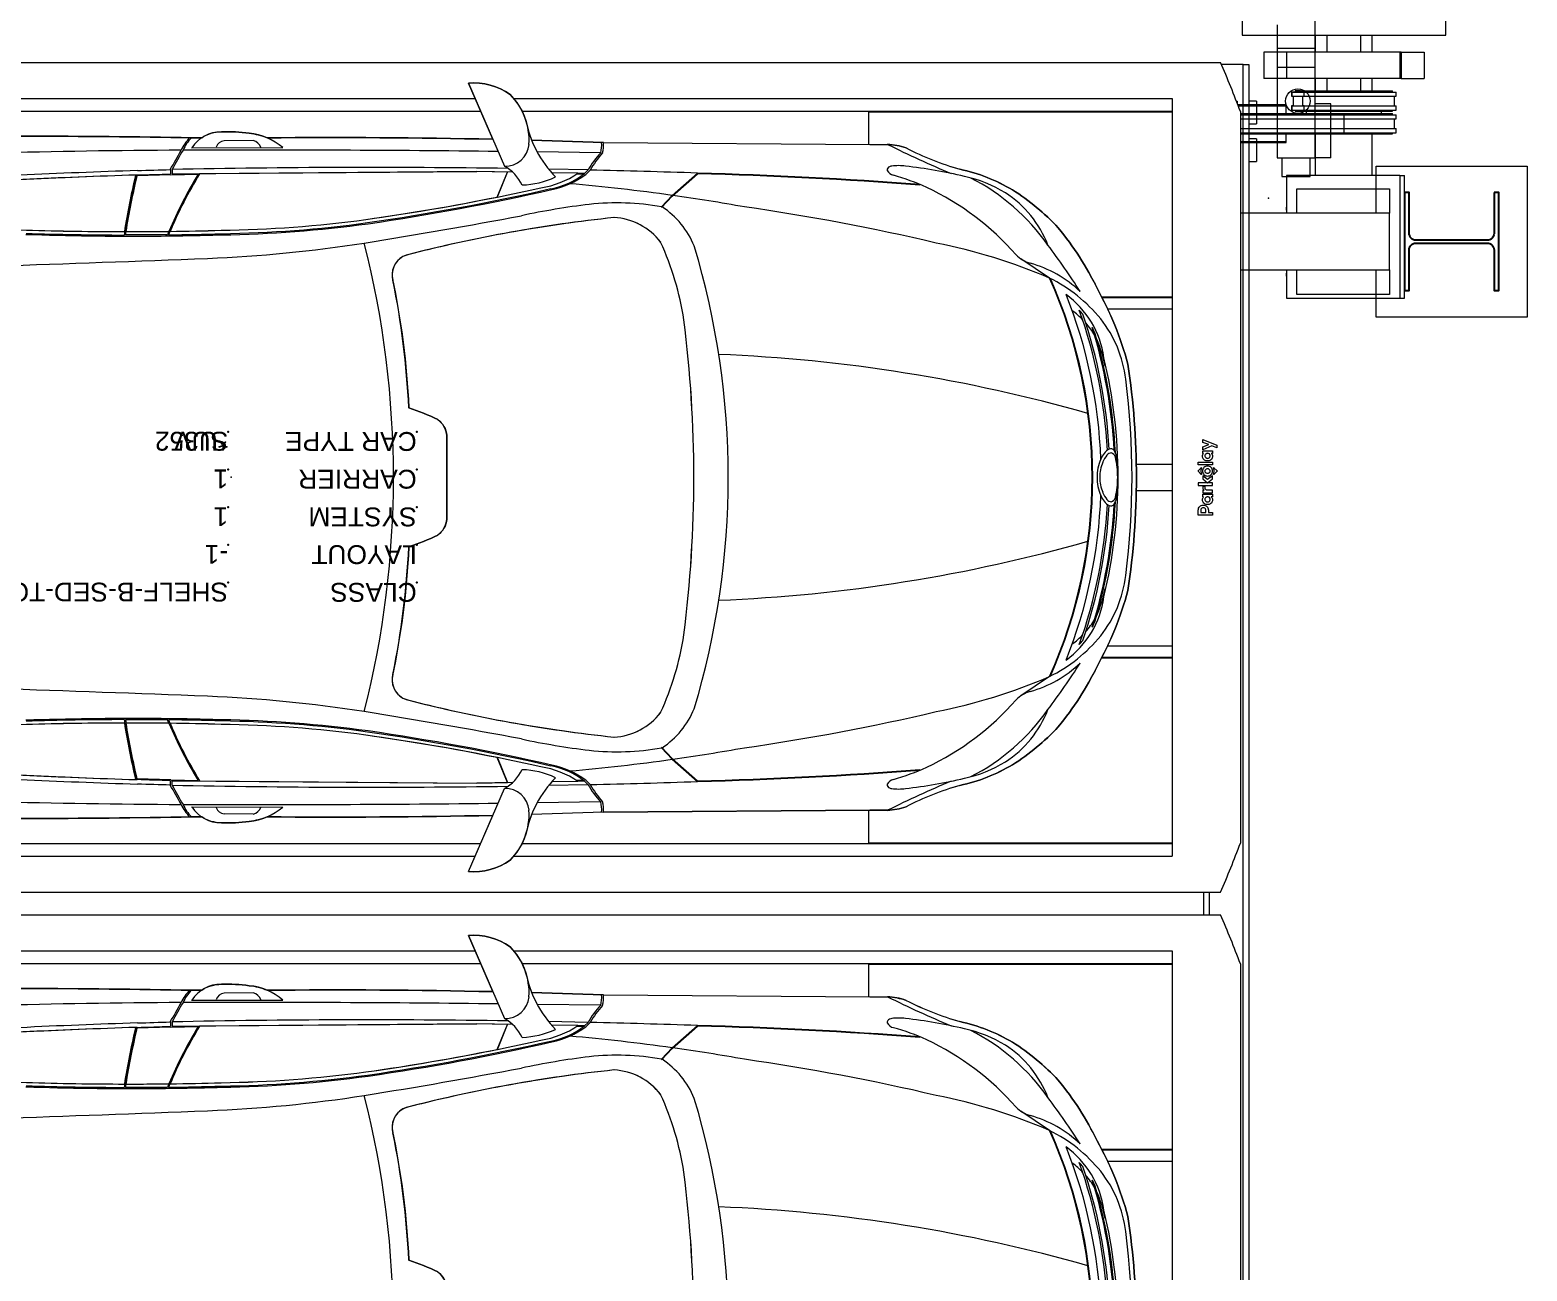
# Model space of a CAD drawing. Header units: inches. Extents: x -17229 to 23588, y -1896 to 20170.
# Drawn here: x -9231 to -5262, y 3659 to 6950 of the extents above; entities that cross this region are included whole.
import ezdxf

# ---------------------------------------------------------------- set-up
doc = ezdxf.new("R2010")
doc.units = ezdxf.units.IN
doc.header["$MEASUREMENT"] = 0
doc.set_wipeout_variables(frame=1)
doc.linetypes.add('PHANTOM', pattern=[12.7, 6.35, -1.27, 1.27, -1.27, 1.27, -1.27])
for name, color, linetype in [('PK24-LOGO', 7, 'Continuous'), ('PK24E', 7, 'Continuous'), ('PK24E-COMP-CAR', 7, 'Continuous'), ('PK24E-DATA', 7, 'Continuous'), ('PK24E-STRUCT-STEEL', 254, 'Continuous')]:
    doc.layers.add(name, color=color, linetype=linetype)
for name, color, linetype, true_color in [('PK24E-COMP-PALLET', 132, 'Continuous', 0x00b7c8), ('PK24E-HELPER', 253, 'PHANTOM', 0xa1a1a1), ('PK24E-SYS-LIFT', 31, 'Continuous', 0xffcc5a), ('PK24E-SYS-SHELF', 31, 'Continuous', 0xffcc5a)]:
    doc.layers.add(name, color=color, linetype=linetype, true_color=true_color)
doc.styles.get("Standard").update_dxf_attribs({"font": 'arial.ttf'})

# ---------------------------------------------------------------- blocks, each defined once
blk = doc.blocks.new('STEEL-HEA260--TOP-STRUCT-PK24')
at = {"layer": 'PK24E-STRUCT-STEEL', "color": 8, "true_color": 0x808080}
blk.add_lwpolyline([(11.25, 13), (11.25, 2.175, -0.4142136), (9.45, 0.375), (-9.45, 0.375, -0.4142136), (-11.25, 2.175), (-11.25, 13), (-12.5, 13), (-12.5, -13), (-11.25, -13), (-11.25, -2.175, -0.4142136), (-9.45, -0.375), (9.45, -0.375, -0.4142136), (11.25, -2.175), (11.25, -13), (12.5, -13), (12.5, 13)], format="xyb", close=True, dxfattribs=at)
blk = doc.blocks.new('STEEL-HEA260-WPLATE-TOP-STRUCT-PK24')
at = {"layer": 'PK24E-STRUCT-STEEL', "color": 8, "lineweight": 5, "true_color": 0x808080}
blk.add_lwpolyline([(-20, 20), (20, 20), (20, -20), (-20, -20)], close=True, dxfattribs=at)
at = {"lineweight": 5}
blk.add_blockref('STEEL-HEA260--TOP-STRUCT-PK24', (0, 0), dxfattribs=at)
blk = doc.blocks.new('ELIFT-COLUMNS--TOP-COMP-PKE24')
at = {"lineweight": 5}
blk.add_blockref('STEEL-HEA260-WPLATE-TOP-STRUCT-PK24', (323.5, -167.5), dxfattribs=at)
blk = doc.blocks.new('ELIFTUG---TOP-COMP-PKE24')
at = {"layer": 'PK24E-HELPER', "lineweight": 5}
blk.add_point((0, -167.5), dxfattribs=at)
at = {"layer": 'PK24E-SYS-LIFT', "linetype": 'Continuous', "lineweight": 5}
for p, q in [((287.25, -100), (287.25, -116.25)), ((277.25, -110), (277.25, -116.25)), ((277.25, -116.25), (287.25, -116.25)), ((277.25, -116.25), (277.25, -121.25)), ((287.25, -116.25), (287.25, -121.25)), ((277.25, -121.25), (287.25, -121.25)), ((277.25, -121.25), (277.25, -145.25)), ((287.25, -121.25), (287.25, -145.25)), ((281.1, -127.88), (281.1, -128.98)), ((282.02, -127.88), (281.1, -127.88)), ((281.1, -128.98), (281.48, -128.98)), ((281.48, -128.98), (281.48, -131.52)), ((282.02, -127.55), (282.02, -127.88)), ((283.48, -127.55), (282.02, -127.55)), ((283.48, -127.88), (283.48, -127.55)), ((284.4, -127.88), (283.48, -127.88)), ((284.02, -128.98), (284.4, -128.98)), ((284.02, -131.52), (284.02, -128.98)), ((284.4, -128.98), (284.4, -127.88)), ((281.1, -131.52), (281.1, -132.62)), ((281.48, -131.52), (281.1, -131.52)), ((281.1, -132.62), (282.02, -132.62)), ((282.02, -132.62), (282.02, -132.95)), ((282.02, -132.95), (283.48, -132.95)), ((283.48, -132.62), (284.4, -132.62)), ((283.48, -132.95), (283.48, -132.62)), ((284.4, -131.52), (284.02, -131.52)), ((284.4, -132.62), (284.4, -131.52)), ((291.45, -131), (287.25, -131)), ((291.45, -145.25), (291.45, -131)), ((277.25, -145.25), (287.25, -145.25)), ((278.5, -145.25), (278.5, -150.25)), ((286, -150.25), (286, -145.25)), ((291.45, -145.25), (287.25, -145.25)), ((278.5, -150.25), (282.9, -150.25)), ((282.9, -150.25), (286, -150.25))]:
    blk.add_line(p, q, dxfattribs=at)
blk.add_circle((282.75, -130.25), 3.25, dxfattribs=at)
at = {"lineweight": 5}
blk.add_blockref('ELIFT-COLUMNS--TOP-COMP-PKE24', (0, 0), dxfattribs=at)
blk = doc.blocks.new('ELIFT-DU--TOP-COMP-PKE24')
at = {"layer": 'PK24E-SYS-LIFT', "linetype": 'Continuous', "lineweight": 5}
for p, q in [((267.94, -103.65), (267.94, -112.75)), ((321.94, -112.75), (321.94, -103.65)), ((267.94, -112.75), (321.94, -112.75)), ((287.44, -117.25), (287.44, -112.75)), ((290.44, -112.75), (290.44, -117.25)), ((299.44, -117.25), (299.44, -112.75)), ((302.44, -117.25), (302.44, -112.75)), ((273.69, -117.25), (273.69, -124.25)), ((279.75, -117.25), (273.69, -117.25)), ((279.75, -117.25), (279.75, -124.25)), ((309.75, -117.25), (279.75, -117.25)), ((309.75, -117.25), (309.75, -124.25)), ((310.14, -117.25), (309.75, -117.25)), ((310.14, -117.25), (310.14, -124.25)), ((310.14, -117.25), (316.19, -117.25)), ((316.19, -117.25), (316.19, -124.25)), ((279.75, -124.25), (273.69, -124.25)), ((309.75, -124.25), (279.75, -124.25)), ((287.44, -127.55), (287.44, -124.25)), ((290.44, -124.25), (290.44, -127.55)), ((299.44, -127.55), (299.44, -124.25)), ((302.44, -127.55), (302.44, -124.25)), ((310.14, -124.25), (309.75, -124.25)), ((310.14, -124.25), (316.19, -124.25)), ((-245.37, -130.25), (266.63, -130.25)), ((266.63, -130.25), (266.63, -131.25)), ((281.11, -127.88), (281.11, -128.98)), ((281.11, -127.88), (308.77, -127.88)), ((281.11, -128.98), (308.77, -128.98)), ((281.49, -128.98), (281.49, -131.52)), ((282.03, -127.55), (282.03, -127.88)), ((282.03, -127.55), (307.85, -127.55)), ((307.85, -127.88), (307.85, -127.55)), ((308.39, -131.52), (308.39, -128.98)), ((308.77, -128.98), (308.77, -127.88)), ((-270.56, -133.55), (294.94, -133.55)), ((-270.56, -133.88), (294.94, -133.88)), ((279.63, -131.25), (-258.37, -131.25)), ((279.63, -131.55), (-258.37, -131.55)), ((279.63, -131.55), (279.63, -131.25)), ((279.63, -133.55), (279.63, -131.55)), ((281.11, -131.52), (281.11, -132.62)), ((281.11, -131.52), (308.77, -131.52)), ((281.11, -132.62), (308.77, -132.62)), ((282.03, -132.62), (282.03, -132.95)), ((282.03, -132.95), (307.85, -132.95)), ((284.94, -132.95), (284.94, -133.55)), ((294.94, -133.55), (294.94, -133.88)), ((294.94, -133.55), (307.85, -133.55)), ((294.94, -133.88), (294.94, -134.98)), ((294.94, -133.88), (308.77, -133.88)), ((304.94, -133.55), (304.94, -132.95)), ((307.85, -132.95), (307.85, -132.62)), ((307.85, -133.88), (307.85, -133.55)), ((308.77, -132.62), (308.77, -131.52)), ((308.77, -134.98), (308.77, -133.88)), ((-270.56, -134.98), (294.94, -134.98)), ((-270.56, -137.52), (294.94, -137.52)), ((-270.56, -138.62), (294.94, -138.62)), ((294.94, -134.98), (308.77, -134.98)), ((294.94, -134.98), (294.94, -137.52)), ((294.94, -137.52), (294.94, -138.62)), ((294.94, -137.52), (308.77, -137.52)), ((294.94, -138.62), (308.77, -138.62)), ((294.94, -138.62), (294.94, -138.95)), ((307.85, -138.95), (307.85, -138.62)), ((308.39, -137.52), (308.39, -134.98)), ((308.77, -138.62), (308.77, -137.52)), ((-270.56, -138.95), (294.94, -138.95)), ((-258.37, -140.95), (279.63, -140.95)), ((-258.37, -141.25), (279.63, -141.25)), ((279.63, -140.95), (279.63, -138.95)), ((279.63, -141.25), (279.63, -140.95)), ((287.44, -150), (287.44, -138.95)), ((294.94, -138.95), (307.85, -138.95)), ((302.44, -150), (302.44, -138.95)), ((309.75, -150), (279.75, -150)), ((309.75, -150), (309.75, -182.5)), ((309.75, -150), (311, -150)), ((311, -182.5), (311, -150)), ((282.5, -153.5), (307, -153.5)), ((279.75, -182.5), (309.75, -182.5)), ((307, -181.5), (282.5, -181.5)), ((309.75, -182.5), (311, -182.5))]:
    blk.add_line(p, q, dxfattribs=at)
at = {"lineweight": 5}
blk.add_wipeout([(-285.75, -175), (-285.75, -160), (307, -160), (307, -175)], dxfattribs=at)
at = {"layer": 'PK24E-SYS-LIFT', "linetype": 'Continuous', "lineweight": 5}
for p, q in [((266.63, -141.25), (266.63, -160)), ((279.75, -150), (279.75, -160)), ((282.5, -160), (282.5, -153.5)), ((307, -153.5), (307, -160)), ((307, -160), (-285.75, -160)), ((307, -175), (307, -160)), ((-285.75, -175), (307, -175)), ((279.75, -175), (279.75, -182.5)), ((282.5, -181.5), (282.5, -175)), ((307, -175), (307, -181.5))]:
    blk.add_line(p, q, dxfattribs=at)
for centre in [(280.61, -158.75), (280.61, -176.25)]:
    blk.add_ellipse(centre, major_axis=(0, -1.1), ratio=0.887842, start_param=4.22895, end_param=5.195828, dxfattribs=at)
blk = doc.blocks.new('ELIFTUG--WDU-TOP-SYS-PKE24')
at = {"lineweight": 5}
blk.add_blockref('ELIFTUG---TOP-COMP-PKE24', (0, 0), dxfattribs=at)
blk.add_blockref('ELIFT-DU--TOP-COMP-PKE24', (0, 0), dxfattribs=at)
at = {"layer": 'PK24E-DATA', "lineweight": 5}
for tag, p in [('COMP_TYPE', (3.33, 12.5)), ('LAYOUT_ID', (3.33, 2.5)), ('SYSTEM_ID', (3.33, -7.5)), ('CARRIER_ID', (3.33, -17.5)), ('CON_CARS', (3.33, -27.5))]:
    blk.add_attdef(tag, p, '', height=5, dxfattribs=at)
blk = doc.blocks.new('SEDAN---TOP-COMP-PKE24')
at = {"layer": 'PK24E-COMP-CAR', "lineweight": 5}
for p, q in [((-62.86, 104.5), (-72.44, 82.5)), ((-169.27, 88.29), (-174, 88.29)), ((-98.66, 88.8), (-169.27, 88.29)), ((-98.66, 88.8), (-79.61, 89.39)), ((10.5, 87.37), (-13.63, 87.41)), ((-5.82, 89.3), (1.87, 89.25)), ((-97.93, 86.02), (-81.06, 86.26)), ((-116.92, 74.75), (-123.58, 80.66)), ((-116.92, 74.58), (-123.58, 80.49)), ((-95.15, 81.48), (-93.97, 80.32)), ((-94.58, 81.49), (-84.09, 81.71)), ((-94.58, 81.49), (-93.64, 80.58)), ((-93.64, 80.58), (-91.91, 80.62)), ((-93.36, 80.34), (-91.61, 80.39)), ((-91.91, 80.62), (-84.91, 80.75)), ((-74.57, 80.93), (-65.09, 81.1)), ((-70.54, 74.33), (-73.22, 80.95)), ((15.63, 80.44), (-65.09, 81.1)), ((16.01, 80.23), (8.78, 80.42)), ((15.63, 81.62), (15.63, 80.46)), ((16.01, 80.23), (25.03, 79.95)), ((16.15, 81.61), (16.15, 80.46)), ((-114.09, 71.73), (-116.92, 74.75)), ((-114.09, 71.56), (-116.92, 74.58)), ((16.52, 65.21), (16.91, 64.26)), ((16.91, 64.26), (28.03, 64.26)), ((28.03, 64.26), (27.9, 65.14)), ((-216.91, 52.81), (-209.34, 57.94)), ((-57.16, 11.11), (-57.16, -11.11)), ((-216.91, -52.81), (-209.34, -57.94)), ((16.52, -65.21), (16.91, -64.26)), ((16.91, -64.26), (28.03, -64.26)), ((28.03, -64.26), (27.9, -65.14)), ((-116.92, -74.58), (-123.58, -80.49)), ((-116.92, -74.75), (-123.58, -80.66)), ((-114.09, -71.56), (-116.92, -74.58)), ((-114.09, -71.73), (-116.92, -74.75)), ((-70.54, -74.33), (-73.22, -80.95)), ((-95.15, -81.48), (-93.97, -80.32)), ((-94.58, -81.49), (-93.64, -80.58)), ((-94.58, -81.49), (-84.09, -81.71)), ((-93.64, -80.58), (-91.91, -80.62)), ((-93.36, -80.34), (-91.61, -80.39)), ((-91.91, -80.62), (-84.91, -80.75)), ((-74.57, -80.93), (-65.09, -81.1)), ((-62.86, -104.5), (-72.44, -82.5)), ((15.63, -80.44), (-65.09, -81.1)), ((16.01, -80.23), (8.78, -80.42)), ((15.63, -81.62), (15.63, -80.46)), ((16.01, -80.23), (25.03, -79.95)), ((16.15, -81.61), (16.15, -80.46)), ((-97.93, -86.02), (-81.06, -86.26)), ((-169.27, -88.29), (-174, -88.29)), ((-98.66, -88.8), (-169.27, -88.29)), ((-98.66, -88.8), (-79.61, -89.39)), ((10.5, -87.37), (-13.63, -87.41)), ((-5.82, -89.3), (1.87, -89.25))]:
    blk.add_line(p, q, dxfattribs=at)
blk.add_lwpolyline([(97.78, -90.23, -0.008053), (10.57, -90.02, -0.000309), (7.83, -90.05, -0.150488), (2.6, -91.59, -0.044865), (-4.76, -91.22, -0.077763), (-9.49, -90.01, -0.007742), (-69.33, -89.64), (-62.86, -104.5, -0.182926), (-73.91, -101.48, -0.158163), (-78.74, -91.93, 0.023024), (-79.61, -89.39), (-98.66, -88.8), (-169.27, -88.29), (-174, -88.29, -0.075259), (-178.89, -87.33, 0.049447), (-193.17, -81.68, -0.080698), (-207.09, -76.23, -0.062715), (-219.23, -66.14, -0.061643), (-229.5, -50.11, -0.061425), (-237.69, -30.02, -0.075225), (-237.69, 30.02, -0.061425), (-229.5, 50.11, -0.061643), (-219.23, 66.14, -0.062715), (-207.09, 76.23, -0.080698), (-193.17, 81.68, 0.049447), (-178.89, 87.33, -0.075259), (-174, 88.29), (-169.27, 88.29), (-98.66, 88.8), (-79.61, 89.39, 0.023024), (-78.74, 91.93, -0.158163), (-73.91, 101.48, -0.182926), (-62.86, 104.5), (-69.33, 89.64, -0.007742), (-9.49, 90.01, -0.077763), (-4.76, 91.22, -0.044865), (2.6, 91.59, -0.150488), (7.83, 90.05, -0.000309), (10.57, 90.02, -0.008053), (97.78, 90.23)], format="xyb", dxfattribs=at)
for points in [[(-65.09, 81.1), (-73.22, 80.95), (-70.53, 74.32, 0.014822), (-35.67, 68.36, 0.030043), (2.71, 65.49, 0.004063), (16.22, 65.21, 0.035411), (8.42, 80.5)], [(25.28, 80.15, -0.016235), (28.25, 65.14, 0.00745), (54.29, 65.56, 0.017199), (86.77, 67.51, 0.008624), (85.26, 77.28, 0.007485)], [(-101.46, 68.87, 0.21976), (-113.83, 62.35, 0.069678), (-119.98, 41.74, 0.063275), (-119.98, -41.74, 0.069678), (-113.83, -62.35, 0.21976), (-101.46, -68.87, 0.037117), (-46.41, -58.91, 0.360325), (-42.69, -53.02, -0.038423), (-47.08, -18.45, -0.032223), (-54.77, -15.32, -0.201945), (-57.16, -11.11), (-57.16, 11.11, -0.201945), (-54.77, 15.32, -0.032223), (-47.08, 18.45, -0.038423), (-42.69, 53.02, 0.360325), (-46.41, 58.91, 0.037117)], [(-35.67, -68.36, 0.014822), (-70.53, -74.32), (-73.22, -80.95), (-65.09, -81.1), (8.42, -80.5, 0.035411), (16.22, -65.21, 0.004063), (2.71, -65.49, 0.030043)], [(28.25, -65.14, -0.016235), (25.28, -80.15, 0.007485), (85.26, -77.28, 0.008624), (86.77, -67.51, 0.017199), (54.29, -65.56, 0.00745)]]:
    blk.add_lwpolyline(points, format="xyb", close=True, dxfattribs=at)
for centre, radius, start, end in [((-64.4, 88.4), 16.17, 84.5375, 126.0025), ((-61.6, 89.26), 17.35, 135.2065, 183.224), ((-106.68, 100.05), 29.09, 315.424, 349.2913), ((0.97, 50.47), 41.15, 87.7248, 98.0001), ((2.73, 82.33), 9.26, 33.0251, 90.7991), ((-214.5, 156.5), 77.8, 285.9155, 297.2387), ((-297.73, 335.52), 276.47, 292.7519, 296.5872), ((-173.26, 71.64), 16.67, 92.5187, 109.7343), ((-88.33, 88.24), 10.35, 176.9022, 192.453), ((-90.22, 88.08), 7.98, 174.7847, 194.9697), ((-72.64, 88.8), 6.31, 184.7355, 271.8294), ((-27.52, -1842.23), 1932.32, 89.46551, 91.2399), ((-3.27, 75.49), 15.8, 95.4125, 130.9847), ((-5.03, 86.36), 3.04, 105.091, 158.8834), ((1.53, 86.64), 2.64, 20.8811, 82.6101), ((-19.05, -2122.12), 2212.33, 89.23306, 89.30384), ((60.59, -2617.2), 2707.68, 89.21283, 91.05848), ((2.79, 82.38), 10.9, 23.5779, 44.4636), ((2.01, 81.41), 12.48, 25.2884, 43.4409), ((-120.33, 66.66), 29.22, 30.4712, 41.4579), ((-112.63, 71.62), 20.57, 28.6754, 44.4041), ((-4.65, -5675.73), 5762.5, 89.826757, 90.657219), ((-55.59, 45.28), 79.96, 27.0266, 31.2322), ((0.75, -2315.17), 2401.94, 87.31052, 89.70092), ((400.86, 299.68), 442.21, 208.7857, 209.5474), ((-183.36, 36.09), 46.63, 102.1421, 120.5966), ((-186.34, 43.99), 36.69, 102.6348, 120.9753), ((-161.84, -60.16), 143.68, 96.751, 103.0827), ((-160.31, 24.5), 57.62, 105.3002, 114.6581), ((-95.87, -1030.07), 1111.07, 91.42921, 94.47226), ((-95.87, -1030.24), 1111.07, 91.42921, 94.47226), ((-176.92, 69.41), 13.23, 82.1737, 97.8561), ((-176.09, 82.51), 2.49, 283.1984, 331.9154), ((-175.21, 80.92), 1.6, 41.6512, 86.9746), ((-174.55, 81.55), 0.692, 341.7255, 38.8125), ((-36.32, -2454.38), 2536.54, 91.32888, 91.97137), ((-80.5, 98.49), 22.61, 233.4438, 258.5287), ((-80.74, 97.3), 21.15, 232.2694, 259.1312), ((-78.45, 100.5), 24, 235.8879, 261.2775), ((-76.49, 99.59), 22.08, 244.6304, 268.4473), ((-66.73, 72.51), 11.5, 119.7345, 154.246), ((-36.58, -2440.23), 2522.39, 88.81394, 90.83629), ((-95.53, 17.86), 121.37, 22.4976, 31.0717), ((-95.23, 17.86), 121.37, 22.9596, 31.0262), ((114.29, 3096.19), 3016.18, 268.13548, 268.30047), ((47.02, 862.9), 783.05, 267.74093, 268.38698), ((-33.65, -1742.8), 1825.08, 86.20281, 88.16358), ((-40.59, -1924.38), 2005.61, 86.33841, 88.1264), ((-204.64, 26.99), 235.7, 9.3153, 12.9871), ((-204.34, 26.99), 235.7, 9.0956, 13.0385), ((-173.07, 23), 63.18, 122.5877, 136.9421), ((-170.4, 29.26), 56.29, 117.1325, 144.9762), ((-189.22, 50.92), 29.29, 123.1182, 158.6656), ((-152.98, 10.65), 73.28, 115.3484, 138.6962), ((-43.08, -455.9), 535.77, 94.9919, 97.9221), ((48.2, 656.1), 594.88, 257.06162, 261.83817), ((50.14, 668.51), 607.14, 257.16578, 261.83301), ((47.41, 659.23), 596.69, 257.46559, 261.99639), ((-52.64, -509.63), 587.29, 98.16734, 103.21053), ((-45, -438.56), 518.32, 97.995, 100.1199), ((-101.49, 52.6), 22.96, 123.6769, 157.6102), ((-102.26, 4.78), 67.99, 83.8009, 100.0181), ((-118.87, -126.79), 200.59, 77.923, 83.141), ((-100.59, 52.21), 16.68, 92.9735, 142.5507), ((-140.88, -306.38), 377.31, 75.6057, 84.0024), ((209.43, 1589.03), 1546.4, 259.32932, 260.89545), ((7.21, 382.52), 317.96, 262.1703, 269.1694), ((7.37, 386.04), 320.58, 262.2841, 269.1673), ((-159.64, 16.61), 77.48, 140.2708, 154.3805), ((7.17, 381.59), 317.33, 262.1349, 269.1704), ((26.5, 878.44), 814.5, 268.31692, 269.60026), ((26.62, 883.44), 819.2, 268.31952, 269.29918), ((26.97, 896.69), 831.55, 268.32799, 269.25734), ((26.97, 896.69), 831.55, 269.27979, 269.55469), ((27.03, 939.01), 873.87, 269.57288, 270.05711), ((26.45, 924.83), 860.88, 269.62504, 271.86362), ((27.03, 939.01), 873.87, 270.07421, 271.78768), ((26.62, 925.75), 861.51, 270.11773, 271.848), ((-20.48, -83.54), 243.89, 143.4887, 147.0067), ((-158.26, -83.55), 148.45, 101.1054, 113.2737), ((81.19, 0), 212.94, 163.2572, 196.7428), ((-43.31, 30.11), 77.54, 155.4324, 171.3758), ((210.31, 0), 253.31, 165.808, 194.192), ((20.7, 421.08), 363.31, 261.1383, 267.7269), ((-203.41, 26.57), 31.35, 105.5199, 133.6166), ((-214.29, 65.25), 8.83, 286.3623, 315.0949), ((-48.11, 53.72), 5.46, 344.2805, 79.2136), ((396.89, 10097.96), 10047.5, 267.772041, 268.409436), ((-199.28, 16.8), 40.1, 116.0817, 141.0743), ((-99.23, 0), 129.15, 155.9157, 204.0843), ((-99.06, 0), 129.15, 155.8616, 204.1384), ((179.75, 7.18), 227.11, 168.5559, 177.1567), ((-152.11, 6.89), 88.65, 150.8176, 164.8775), ((-206.61, 28.32), 24.95, 126.0607, 172.1709), ((-99.65, -0.01), 130.96, 158.2662, 177.8999), ((-99.66, -0.01), 132.78, 160.4779, 176.8863), ((-216.31, 33.98), 12.15, 123.0411, 140.9727), ((-198.32, 21.08), 35.27, 138.6846, 140.9658), ((-205.51, 22.25), 31.83, 141.6601, 173.1733), ((-99.67, -0.01), 133.28, 161.0425, 176.7705), ((-213.93, 29.41), 17.05, 137.5427, 151.3063), ((208.52, 0), 331.14, 172.7589, 187.2411), ((-99.66, -0.01), 134.86, 163.5999, 177.2039), ((-99.68, 0), 134.56, 162.8481, 176.962), ((-197.47, 22.79), 34.84, 156.654, 168.918), ((-185.33, 17.99), 48.1, 153.192, 155.3203), ((-112.46, -386.64), 419.55, 92.2915, 105.8548), ((-39.3, 0), 200.64, 171.3961, 188.6039), ((-99.69, 0), 135.4, 166.4538, 193.5462), ((-36.68, 0), 202.11, 172.5993, 187.4007), ((-26.66, -42.67), 64.44, 108.4794, 115.8619), ((-50.97, 10.37), 6.23, 127.5597, 173.228), ((-202.83, 0.56), 32.26, 172.7148, 178.7464), ((-212.26, 0.19), 22.72, 166.9051, 180.4687), ((-228.37, 3.97), 6.5, 150.9416, 173.9628), ((-232.9, 5.01), 1.53, 102.1025, 167.8605), ((-233.19, 6.58), 1.02, 63.7035, 147.9621), ((-233.52, 4.76), 1.77, 38.8304, 81.862), ((-235.4, 3.07), 5.18, 19.4522, 58.9919), ((-237.14, 1.55), 6.6, 21.4953, 40.8079), ((-240.92, 0.01), 10.68, 359.9671, 21.793), ((-241.08, 0.02), 11.58, 359.9064, 24.3217), ((-202.83, -0.56), 32.26, 181.2536, 187.2852), ((-212.26, -0.19), 22.72, 179.5313, 193.0949), ((-240.92, -0.01), 10.68, 338.207, 0.0329), ((-241.08, -0.02), 11.58, 335.6783, 0.0936), ((-228.37, -3.97), 6.5, 186.0372, 209.0584), ((-232.9, -5.01), 1.53, 192.1395, 257.8975), ((-99.66, 0.01), 134.86, 182.7961, 196.4001), ((-99.68, 0), 134.56, 183.038, 197.1519), ((-233.19, -6.58), 1.02, 212.0379, 296.2965), ((-233.52, -4.76), 1.77, 278.138, 321.1696), ((-235.4, -3.07), 5.18, 301.0081, 340.5478), ((-99.67, 0.01), 133.28, 183.2295, 198.9575), ((-99.66, 0.01), 132.78, 183.1137, 199.5221), ((-237.14, -1.55), 6.6, 319.1921, 338.5047), ((-99.65, 0.01), 130.96, 182.1001, 201.7338), ((-50.97, -10.37), 6.23, 186.772, 232.4403), ((-26.66, 42.67), 64.44, 244.1381, 251.5206), ((-112.46, 386.64), 419.55, 254.1452, 267.7085), ((179.75, -7.18), 227.11, 182.8433, 191.4441), ((-205.51, -22.25), 31.83, 186.8267, 218.3399), ((-152.11, -6.89), 88.65, 195.1225, 209.1824), ((-197.47, -22.79), 34.84, 191.082, 203.346), ((-206.61, -28.32), 24.95, 187.8291, 233.9393), ((-185.33, -17.99), 48.1, 204.6797, 206.808), ((-213.93, -29.41), 17.05, 208.6937, 222.4573), ((-199.28, -16.8), 40.1, 218.9257, 243.9183), ((-216.31, -33.98), 12.15, 219.0273, 236.9589), ((-198.32, -21.08), 35.27, 219.0342, 221.3154), ((-43.31, -30.11), 77.54, 188.6242, 204.5676), ((-159.64, -16.61), 77.48, 205.6195, 219.7292), ((-20.48, 83.54), 243.89, 212.9933, 216.5113), ((-203.41, -26.57), 31.35, 226.3834, 254.4801), ((-158.26, 83.55), 148.45, 246.7263, 258.8946), ((-48.11, -53.72), 5.46, 280.7864, 15.7195), ((396.89, -10097.96), 10047.5, 91.590564, 92.227959), ((-214.29, -65.25), 8.83, 44.9051, 73.6377), ((-152.98, -10.65), 73.28, 221.3038, 244.6516), ((-140.88, 306.38), 377.31, 275.9976, 284.3943), ((20.7, -421.08), 363.31, 92.2731, 98.8617), ((-170.4, -29.26), 56.29, 215.0238, 242.8675), ((-189.22, -50.92), 29.29, 201.3344, 236.8818), ((-52.64, 509.63), 587.29, 256.78947, 261.83266), ((-101.49, -52.6), 22.96, 202.3898, 236.3231), ((-100.59, -52.21), 16.68, 217.4493, 267.0265), ((209.43, -1589.03), 1546.4, 99.10455, 100.67068), ((-173.07, -23), 63.18, 223.0579, 237.4123), ((48.2, -656.1), 594.88, 98.16183, 102.93838), ((7.17, -381.59), 317.33, 90.8296, 97.8651), ((7.21, -382.52), 317.96, 90.8306, 97.8297), ((7.37, -386.04), 320.58, 90.8327, 97.7159), ((26.5, -878.44), 814.5, 90.39974, 91.68308), ((26.62, -883.44), 819.2, 90.70082, 91.68048), ((26.97, -896.69), 831.55, 90.74266, 91.67201), ((-95.53, -17.86), 121.37, 328.9283, 337.5024), ((-95.23, -17.86), 121.37, 328.9738, 337.0404), ((26.97, -896.69), 831.55, 90.44531, 90.72021), ((27.03, -939.01), 873.87, 89.94289, 90.42712), ((26.45, -924.83), 860.88, 88.13638, 90.37496), ((-204.64, -26.99), 235.7, 347.0129, 350.6847), ((-204.34, -26.99), 235.7, 346.9615, 350.9044), ((27.03, -939.01), 873.87, 88.21232, 89.92579), ((26.62, -925.75), 861.51, 88.152, 89.88227), ((-118.87, 126.79), 200.59, 276.859, 282.077), ((50.14, -668.51), 607.14, 98.16699, 102.83422), ((47.41, -659.23), 596.69, 98.00361, 102.53441), ((-45, 438.56), 518.32, 259.8801, 262.005), ((-43.08, 455.9), 535.77, 262.0779, 265.0081), ((-102.26, -4.78), 67.99, 259.9819, 276.1991), ((-183.36, -36.09), 46.63, 239.4034, 257.8579), ((-186.34, -43.99), 36.69, 239.0247, 257.3652), ((-160.31, -24.5), 57.62, 245.3419, 254.6998), ((-95.87, 1030.24), 1111.07, 265.52774, 268.57079), ((-95.87, 1030.07), 1111.07, 265.52774, 268.57079), ((-80.5, -98.49), 22.61, 101.4713, 126.5562), ((-80.74, -97.3), 21.15, 100.8688, 127.7306), ((-78.45, -100.5), 24, 98.7225, 124.1121), ((-76.49, -99.59), 22.08, 91.5527, 115.3696), ((-66.73, -72.51), 11.5, 205.754, 240.2655), ((-33.65, 1742.8), 1825.08, 271.83642, 273.79719), ((-40.59, 1924.38), 2005.61, 271.8736, 273.66159), ((-161.84, 60.16), 143.68, 256.9173, 263.249), ((-214.5, -156.5), 77.8, 62.7613, 74.0845), ((-297.73, -335.52), 276.47, 63.4128, 67.2481), ((-176.92, -69.41), 13.23, 262.1439, 277.8263), ((-176.09, -82.51), 2.49, 28.0846, 76.8016), ((-175.21, -80.92), 1.6, 273.0254, 318.3488), ((-174.55, -81.55), 0.692, 321.1875, 18.2745), ((-36.32, 2454.38), 2536.54, 268.02863, 268.67112), ((-120.33, -66.66), 29.22, 318.5421, 329.5288), ((-112.63, -71.62), 20.57, 315.5959, 331.3246), ((-106.68, -100.05), 29.09, 10.7087, 44.576), ((-72.64, -88.8), 6.31, 88.1706, 175.2645), ((-36.58, 2440.23), 2522.39, 269.16371, 271.18606), ((-55.59, -45.28), 79.96, 328.7678, 332.9734), ((400.86, -299.68), 442.21, 150.4526, 151.2143), ((47.02, -862.9), 783.05, 91.61302, 92.25907), ((114.29, -3096.19), 3016.18, 91.69953, 91.86452), ((-88.33, -88.24), 10.35, 167.547, 183.0978), ((-90.22, -88.08), 7.98, 165.0303, 185.2153), ((-4.65, 5675.73), 5762.5, 269.342781, 270.173243), ((2.79, -82.38), 10.9, 315.5364, 336.4221), ((2.01, -81.41), 12.48, 316.5591, 334.7116), ((0.75, 2315.17), 2401.94, 270.29908, 272.68948), ((-173.26, -71.64), 16.67, 250.2657, 267.4813), ((-61.6, -89.26), 17.35, 176.776, 224.7935), ((-27.52, 1842.23), 1932.32, 268.7601, 270.53449), ((-3.27, -75.49), 15.8, 229.0153, 264.5875), ((-5.03, -86.36), 3.04, 201.1166, 254.909), ((0.97, -50.47), 41.15, 261.9999, 272.2752), ((1.53, -86.64), 2.64, 277.3899, 339.1189), ((2.73, -82.33), 9.26, 269.2009, 326.9749), ((-19.05, 2122.12), 2212.33, 270.69616, 270.76694), ((60.59, 2617.2), 2707.68, 268.94152, 270.78717), ((-64.4, -88.4), 16.17, 233.9975, 275.4625)]:
    blk.add_arc(centre, radius, start, end, dxfattribs=at)
blk = doc.blocks.new('LOGO----DECOR-PK24')
at = {"layer": 'PK24-LOGO', "lineweight": 5}
for p, q in [((-10, 2.13), (-8.71, 2.13)), ((-10, -1.62), (-10, 2.13)), ((-9.29, 1.47), (-9.29, 0.11)), ((-8.76, 1.47), (-9.29, 1.47)), ((-9.29, 0.11), (-8.76, 0.11)), ((-8.61, 1.46), (-8.76, 1.47)), ((-8.76, 0.11), (-8.61, 0.13)), ((-8.71, 2.13), (-8.43, 2.11)), ((-8.48, 1.42), (-8.61, 1.46)), ((-8.61, 0.13), (-8.48, 0.17)), ((-8.36, 1.35), (-8.48, 1.42)), ((-8.48, 0.17), (-8.36, 0.23)), ((-8.43, 2.11), (-8.3, 2.07)), ((-8.26, 1.27), (-8.36, 1.35)), ((-8.36, 0.23), (-8.26, 0.31)), ((-8.3, 2.07), (-8.17, 2.03)), ((-8.19, 1.17), (-8.26, 1.27)), ((-8.26, 0.31), (-8.19, 0.41)), ((-8.13, 1.05), (-8.19, 1.17)), ((-8.19, 0.41), (-8.13, 0.53)), ((-8.17, 2.03), (-7.94, 1.9)), ((-8.09, 0.93), (-8.13, 1.05)), ((-8.13, 0.53), (-8.09, 0.66)), ((-8.08, 0.79), (-8.09, 0.93)), ((-8.09, 0.66), (-8.08, 0.79)), ((-7.94, 1.9), (-7.74, 1.74)), ((-7.74, 1.74), (-7.58, 1.55)), ((-7.58, 0.04), (-7.74, -0.16)), ((-7.58, 1.55), (-7.46, 1.32)), ((-7.46, 0.27), (-7.58, 0.04)), ((-7.46, 1.32), (-7.38, 1.06)), ((-7.38, 0.52), (-7.46, 0.27)), ((-7.38, 1.06), (-7.36, 0.79)), ((-7.36, 0.79), (-7.38, 0.52)), ((-7.19, -0.02), (-7.16, 0.13)), ((-7.16, 0.13), (-7.11, 0.26)), ((-7.11, 0.26), (-6.98, 0.49)), ((-6.98, 0.49), (-6.82, 0.68)), ((-6.82, 0.68), (-6.62, 0.82)), ((-6.62, 0.82), (-6.41, 0.92)), ((-6.42, 0.06), (-6.48, -0.05)), ((-6.33, 0.17), (-6.42, 0.06)), ((-6.41, 0.92), (-6.19, 0.98)), ((-6.23, 0.25), (-6.33, 0.17)), ((-6.11, 0.31), (-6.23, 0.25)), ((-6.19, 0.98), (-5.97, 1)), ((-5.98, 0.35), (-6.11, 0.31)), ((-5.84, 0.36), (-5.98, 0.35)), ((-5.97, 1), (-5.74, 0.98)), ((-5.71, 0.35), (-5.84, 0.36)), ((-5.74, 0.98), (-5.53, 0.92)), ((-5.58, 0.31), (-5.71, 0.35)), ((-5.47, 0.24), (-5.58, 0.31)), ((-5.53, 0.92), (-5.35, 0.82)), ((-5.37, 0.16), (-5.47, 0.24)), ((-5.29, 0.06), (-5.37, 0.16)), ((-5.35, 0.82), (-5.21, 0.7)), ((-5.23, -0.06), (-5.29, 0.06)), ((-5.21, 0.7), (-5.21, 0.95)), ((-5.21, 0.95), (-4.5, 0.95)), ((-4.5, 0.95), (-4.5, -1.62)), ((-3.41, 0.95), (-4.11, 0.95)), ((-4.11, 0.95), (-4.11, -1.62)), ((-3.41, 0.53), (-3.41, 0.95)), ((-3.36, 0.62), (-3.41, 0.53)), ((-3.37, -0.03), (-3.32, 0.06)), ((-3.29, 0.71), (-3.36, 0.62)), ((-3.32, 0.06), (-3.26, 0.13)), ((-3.22, 0.78), (-3.29, 0.71)), ((-3.26, 0.13), (-3.19, 0.19)), ((-3.14, 0.84), (-3.22, 0.78)), ((-3.19, 0.19), (-3.11, 0.23)), ((-3.05, 0.89), (-3.14, 0.84)), ((-3.11, 0.23), (-3.02, 0.26)), ((-2.94, 0.92), (-3.05, 0.89)), ((-3.02, 0.26), (-2.92, 0.27)), ((-2.83, 0.94), (-2.94, 0.92)), ((-2.92, 0.27), (-2.42, 0.27)), ((-2.7, 0.95), (-2.83, 0.94)), ((-2.42, 0.95), (-2.7, 0.95)), ((-2.42, 0.27), (-2.42, 0.95)), ((-1.42, 2.13), (-2.13, 2.13)), ((-2.13, 2.13), (-2.13, -1.62)), ((-1.42, -1.62), (-1.42, 2.13)), ((-0.37, 0.95), (-1.42, -0.33)), ((-0.61, -0.33), (0.44, 0.95)), ((0.44, 0.95), (-0.37, 0.95)), ((0.44, 0.19), (0.36, -0.06)), ((0.56, 0.41), (0.44, 0.19)), ((0.72, 0.61), (0.56, 0.41)), ((0.92, 0.77), (0.72, 0.61)), ((0.77, 1.32), (0.79, 1.37)), ((0.78, 1.26), (0.77, 1.32)), ((0.81, 1.24), (0.78, 1.26)), ((0.79, 1.37), (1.61, 2.19)), ((0.85, 1.23), (0.81, 1.24)), ((0.89, 1.24), (0.85, 1.23)), ((1.07, 1.32), (0.89, 1.24)), ((1.15, 0.9), (0.92, 0.77)), ((1.27, 1.37), (1.07, 1.32)), ((1.07, -0.08), (1.13, 0.03)), ((1.13, 0.03), (1.21, 0.12)), ((1.4, 0.98), (1.15, 0.9)), ((1.21, 0.12), (1.3, 0.2)), ((1.46, 1.41), (1.27, 1.37)), ((1.3, 0.2), (1.41, 0.26)), ((1.67, 1), (1.4, 0.98)), ((1.41, 0.26), (1.54, 0.3)), ((1.67, 1.42), (1.46, 1.41)), ((1.54, 0.3), (1.67, 0.31)), ((1.61, 2.19), (1.67, 2.21)), ((1.67, 2.21), (1.73, 2.19)), ((1.87, 1.41), (1.67, 1.42)), ((1.94, 0.98), (1.67, 1)), ((1.67, 0.31), (1.8, 0.3)), ((1.73, 2.19), (2.54, 1.37)), ((1.8, 0.3), (1.92, 0.26)), ((2.07, 1.37), (1.87, 1.41)), ((1.92, 0.26), (2.03, 0.2)), ((2.19, 0.9), (1.94, 0.98)), ((2.03, 0.2), (2.13, 0.12)), ((2.26, 1.32), (2.07, 1.37)), ((2.13, 0.12), (2.2, 0.03)), ((2.41, 0.77), (2.19, 0.9)), ((2.2, 0.03), (2.26, -0.08)), ((2.45, 1.24), (2.26, 1.32)), ((2.61, 0.61), (2.41, 0.77)), ((2.48, 1.23), (2.45, 1.24)), ((2.52, 1.24), (2.48, 1.23)), ((2.55, 1.26), (2.52, 1.24)), ((2.54, 1.37), (2.57, 1.32)), ((2.57, 1.32), (2.55, 1.26)), ((2.78, 0.41), (2.61, 0.61)), ((2.9, 0.19), (2.78, 0.41)), ((2.98, -0.06), (2.9, 0.19)), ((3.31, 2.13), (4.01, 2.13)), ((3.31, -1.62), (3.31, 2.13)), ((4.01, 2.13), (4.01, -1.62)), ((4.37, -0.02), (4.4, 0.13)), ((4.4, 0.13), (4.45, 0.26)), ((4.45, 0.26), (4.58, 0.49)), ((4.58, 0.49), (4.74, 0.68)), ((4.74, 0.68), (4.93, 0.82)), ((4.93, 0.82), (5.15, 0.92)), ((5.14, 0.06), (5.08, -0.05)), ((5.23, 0.17), (5.14, 0.06)), ((5.15, 0.92), (5.37, 0.98)), ((5.33, 0.25), (5.23, 0.17)), ((5.45, 0.31), (5.33, 0.25)), ((5.37, 0.98), (5.59, 1)), ((5.58, 0.35), (5.45, 0.31)), ((5.72, 0.36), (5.58, 0.35)), ((5.59, 1), (5.82, 0.98)), ((5.85, 0.35), (5.72, 0.36)), ((5.82, 0.98), (6.03, 0.92)), ((5.98, 0.31), (5.85, 0.35)), ((6.09, 0.24), (5.98, 0.31)), ((6.03, 0.92), (6.21, 0.82)), ((6.19, 0.16), (6.09, 0.24)), ((6.27, 0.06), (6.19, 0.16)), ((6.21, 0.82), (6.35, 0.7)), ((6.32, -0.06), (6.27, 0.06)), ((6.35, 0.7), (6.35, 0.95)), ((6.35, 0.95), (7.06, 0.95)), ((7.06, 0.95), (7.06, -1.62)), ((8.33, -1.51), (7.31, 0.95)), ((7.31, 0.95), (8.05, 0.95)), ((8.05, 0.95), (8.68, -0.63)), ((10, 0.95), (8.51, -2.81)), ((8.68, -0.63), (9.27, 0.95)), ((9.27, 0.95), (10, 0.95)), ((-9.29, -1.62), (-10, -1.62)), ((-8.71, -0.55), (-9.29, -0.55)), ((-9.29, -0.55), (-9.29, -1.62)), ((-8.43, -0.52), (-8.71, -0.55)), ((-8.3, -0.49), (-8.43, -0.52)), ((-8.17, -0.44), (-8.3, -0.49)), ((-7.94, -0.32), (-8.17, -0.44)), ((-7.74, -0.16), (-7.94, -0.32)), ((-7.22, -0.33), (-7.21, -0.17)), ((-7.21, -0.5), (-7.22, -0.33)), ((-7.21, -0.17), (-7.19, -0.02)), ((-7.19, -0.65), (-7.21, -0.5)), ((-7.16, -0.79), (-7.19, -0.65)), ((-7.1, -0.92), (-7.16, -0.79)), ((-6.97, -1.15), (-7.1, -0.92)), ((-6.81, -1.34), (-6.97, -1.15)), ((-6.62, -1.48), (-6.81, -1.34)), ((-6.41, -1.59), (-6.62, -1.48)), ((-6.52, -0.18), (-6.53, -0.33)), ((-6.53, -0.33), (-6.52, -0.47)), ((-6.48, -0.05), (-6.52, -0.18)), ((-6.52, -0.47), (-6.48, -0.6)), ((-6.48, -0.6), (-6.42, -0.72)), ((-6.42, -0.72), (-6.33, -0.82)), ((-6.19, -1.65), (-6.41, -1.59)), ((-6.33, -0.82), (-6.23, -0.9)), ((-6.23, -0.9), (-6.11, -0.97)), ((-5.98, -1.67), (-6.19, -1.65)), ((-6.11, -0.97), (-5.98, -1.01)), ((-5.98, -1.01), (-5.84, -1.02)), ((-5.74, -1.65), (-5.98, -1.67)), ((-5.84, -1.02), (-5.71, -1.01)), ((-5.53, -1.57), (-5.74, -1.65)), ((-5.71, -1.01), (-5.58, -0.97)), ((-5.58, -0.97), (-5.47, -0.9)), ((-5.35, -1.47), (-5.53, -1.57)), ((-5.47, -0.9), (-5.37, -0.82)), ((-5.37, -0.82), (-5.29, -0.72)), ((-5.21, -1.33), (-5.35, -1.47)), ((-5.29, -0.72), (-5.23, -0.6)), ((-5.2, -0.19), (-5.23, -0.06)), ((-5.23, -0.6), (-5.2, -0.47)), ((-5.21, -1.62), (-5.21, -1.33)), ((-5.21, -1.33), (-5.21, -1.33)), ((-4.5, -1.62), (-5.21, -1.62)), ((-5.19, -0.33), (-5.2, -0.19)), ((-5.2, -0.47), (-5.19, -0.33)), ((-4.11, -1.62), (-3.41, -1.62)), ((-3.41, -0.21), (-3.4, -0.12)), ((-3.41, -1.62), (-3.41, -0.21)), ((-3.4, -0.12), (-3.37, -0.03)), ((-2.13, -1.62), (-1.42, -1.62)), ((-1.42, -0.33), (-0.37, -1.62)), ((0.44, -1.62), (-0.61, -0.33)), ((-0.37, -1.62), (0.44, -1.62)), ((0.36, -0.06), (0.33, -0.33)), ((0.33, -0.33), (0.36, -0.6)), ((0.36, -0.6), (0.44, -0.85)), ((0.44, -0.85), (0.56, -1.08)), ((0.56, -1.08), (0.72, -1.28)), ((0.72, -1.28), (0.92, -1.44)), ((0.77, -1.98), (0.78, -1.93)), ((0.79, -2.04), (0.77, -1.98)), ((0.78, -1.93), (0.81, -1.9)), ((1.61, -2.85), (0.79, -2.04)), ((0.81, -1.9), (0.85, -1.89)), ((0.85, -1.89), (0.89, -1.9)), ((0.89, -1.9), (1.07, -1.98)), ((0.92, -1.44), (1.15, -1.56)), ((1.02, -0.33), (1.03, -0.2)), ((1.03, -0.46), (1.02, -0.33)), ((1.03, -0.2), (1.07, -0.08)), ((1.07, -0.59), (1.03, -0.46)), ((1.13, -0.7), (1.07, -0.59)), ((1.07, -1.98), (1.27, -2.04)), ((1.21, -0.79), (1.13, -0.7)), ((1.15, -1.56), (1.4, -1.64)), ((1.3, -0.87), (1.21, -0.79)), ((1.27, -2.04), (1.46, -2.07)), ((1.41, -0.93), (1.3, -0.87)), ((1.4, -1.64), (1.67, -1.67)), ((1.54, -0.97), (1.41, -0.93)), ((1.46, -2.07), (1.67, -2.09)), ((1.67, -0.98), (1.54, -0.97)), ((1.67, -2.88), (1.61, -2.85)), ((1.8, -0.97), (1.67, -0.98)), ((1.67, -1.67), (1.94, -1.64)), ((1.67, -2.09), (1.87, -2.07)), ((1.73, -2.85), (1.67, -2.88)), ((2.54, -2.04), (1.73, -2.85)), ((1.92, -0.93), (1.8, -0.97)), ((1.87, -2.07), (2.07, -2.04)), ((2.03, -0.87), (1.92, -0.93)), ((1.94, -1.64), (2.19, -1.56)), ((2.13, -0.79), (2.03, -0.87)), ((2.07, -2.04), (2.26, -1.98)), ((2.2, -0.7), (2.13, -0.79)), ((2.19, -1.56), (2.41, -1.44)), ((2.26, -0.59), (2.2, -0.7)), ((2.26, -0.08), (2.3, -0.2)), ((2.3, -0.46), (2.26, -0.59)), ((2.26, -1.98), (2.45, -1.9)), ((2.3, -0.2), (2.31, -0.33)), ((2.31, -0.33), (2.3, -0.46)), ((2.41, -1.44), (2.61, -1.28)), ((2.45, -1.9), (2.48, -1.89)), ((2.48, -1.89), (2.52, -1.9)), ((2.52, -1.9), (2.55, -1.93)), ((2.57, -1.98), (2.54, -2.04)), ((2.55, -1.93), (2.57, -1.98)), ((2.61, -1.28), (2.78, -1.08)), ((2.78, -1.08), (2.9, -0.85)), ((2.9, -0.85), (2.98, -0.6)), ((3, -0.33), (2.98, -0.06)), ((2.98, -0.6), (3, -0.33)), ((4.01, -1.62), (3.31, -1.62)), ((4.34, -0.17), (4.37, -0.02)), ((4.34, -0.33), (4.34, -0.17)), ((4.34, -0.5), (4.34, -0.33)), ((4.37, -0.65), (4.34, -0.5)), ((4.4, -0.79), (4.37, -0.65)), ((4.46, -0.92), (4.4, -0.79)), ((4.59, -1.15), (4.46, -0.92)), ((4.75, -1.34), (4.59, -1.15)), ((4.94, -1.48), (4.75, -1.34)), ((5.15, -1.59), (4.94, -1.48)), ((5.04, -0.18), (5.03, -0.33)), ((5.03, -0.33), (5.04, -0.47)), ((5.08, -0.05), (5.04, -0.18)), ((5.04, -0.47), (5.08, -0.6)), ((5.08, -0.6), (5.14, -0.72)), ((5.14, -0.72), (5.23, -0.82)), ((5.37, -1.65), (5.15, -1.59)), ((5.23, -0.82), (5.33, -0.9)), ((5.33, -0.9), (5.45, -0.97)), ((5.58, -1.67), (5.37, -1.65)), ((5.45, -0.97), (5.58, -1.01)), ((5.58, -1.01), (5.72, -1.02)), ((5.81, -1.65), (5.58, -1.67)), ((5.72, -1.02), (5.85, -1.01)), ((6.03, -1.57), (5.81, -1.65)), ((5.85, -1.01), (5.98, -0.97)), ((5.98, -0.97), (6.09, -0.9)), ((6.21, -1.47), (6.03, -1.57)), ((6.09, -0.9), (6.19, -0.82)), ((6.19, -0.82), (6.27, -0.72)), ((6.35, -1.33), (6.21, -1.47)), ((6.27, -0.72), (6.32, -0.6)), ((6.36, -0.19), (6.32, -0.06)), ((6.32, -0.6), (6.36, -0.47)), ((6.35, -1.62), (6.35, -1.33)), ((6.35, -1.33), (6.35, -1.33)), ((7.06, -1.62), (6.35, -1.62)), ((6.37, -0.33), (6.36, -0.19)), ((6.36, -0.47), (6.37, -0.33)), ((7.8, -2.81), (8.33, -1.51)), ((8.51, -2.81), (7.8, -2.81))]:
    blk.add_line(p, q, dxfattribs=at)
blk = doc.blocks.new('*U16')
at = {"lineweight": 5}
blk.add_wipeout([(-267.5, 96.99), (-262.27, 110), (262.27, 110), (267.5, 96.99), (267.5, -96.99), (262.27, -110), (-262.27, -110), (-267.5, -96.99)], dxfattribs=at)
at = {"layer": 'PK24E-COMP-PALLET', "lineweight": 5}
for p, q in [((262.27, 110), (-262.27, 110)), ((-249.45, -100.42), (-249.45, 100.42)), ((-74.88, 100.42), (-249.45, 100.42)), ((249.45, 100.42), (-64.64, 100.42)), ((-267.5, -96.99), (-267.5, 96.99)), ((-77.07, 97.11), (-249.45, 97.11)), ((-168.92, 96.89), (-249.45, 96.89)), ((-168.92, 88.29), (-168.92, 96.89)), ((249.45, 97.11), (-66.08, 97.11)), ((-230.71, 47.89), (-249.45, 47.89)), ((-230.82, 47.67), (-249.45, 47.67)), ((-232.31, 44.65), (-249.45, 44.65)), ((-239.91, 3.52), (-249.45, 3.52)), ((-239.91, -3.52), (-249.45, -3.52)), ((-232.31, -44.65), (-249.45, -44.65)), ((-230.82, -47.67), (-249.45, -47.67)), ((-230.71, -47.89), (-249.45, -47.89)), ((-168.92, -96.89), (-168.92, -88.29)), ((-168.92, -96.89), (-249.45, -96.89)), ((-77.07, -97.11), (-249.45, -97.11)), ((249.45, -97.11), (-66.08, -97.11)), ((-74.88, -100.42), (-249.45, -100.42)), ((249.45, -100.42), (-64.64, -100.42)), ((262.27, -110), (-262.27, -110))]:
    blk.add_line(p, q, dxfattribs=at)
for start, end in [(156.6469, 159.5434), (200.4566, 203.3531)]:
    blk.add_arc((-7.5, 0), 277.5, start, end, dxfattribs=at)
at = {"layer": 'PK24E-HELPER', "lineweight": 5}
blk.add_point((0, 0), dxfattribs=at)
at = {"linetype": 'Continuous', "lineweight": 5, "rotation": 270}
blk.add_blockref('LOGO----DECOR-PK24', (-258.47, 0), dxfattribs=at)
at = {"layer": 'PK24E', "lineweight": 5}
blk.add_blockref('SEDAN---TOP-COMP-PKE24', (0, 0), dxfattribs=at)
blk = doc.blocks.new('*U13')
for p in [(0, 0), (50, 0), (0, -10), (0, -10), (50, -10), (50, -10), (0, -20), (0, -20), (50, -20), (50, -20), (0, -30), (0, -30), (50, -30), (50, -30), (0, -40), (50, -40)]:
    blk.add_point(p)
blk = doc.blocks.new('*U17')
at = {"layer": 'PK24E-HELPER', "lineweight": 5}
blk.add_point((-275, -74), dxfattribs=at)
blk.add_point((-275, -74), dxfattribs=at)
at = {"layer": 'PK24E-SYS-SHELF', "lineweight": 5}
for p, q in [((-268.25, 585.98), (-268.25, -109.5)), ((-269.75, -109.5), (-269.75, 570.8)), ((-269.75, -83.75), (-271.75, -83.75)), ((-271.75, -89.75), (-271.75, -83.75)), ((-271.75, -89.75), (-269.75, -89.75)), ((-269.75, -93.75), (-271.75, -93.75)), ((-271.75, -99.75), (-271.75, -93.75)), ((-271.75, -99.75), (-269.75, -99.75)), ((-268.25, -109.5), (-269.75, -109.5)), ((-268.25, -109.5), (-262.48, -109.5))]:
    blk.add_line(p, q, dxfattribs=at)
at = {"layer": 'PK24E', "lineweight": 5}
blk.add_blockref('*U16', (0, 0), dxfattribs=at)
at = {"layer": 'PK24E-SYS-SHELF', "lineweight": 5}
for p, q in [((-259.25, 110), (-259.25, 116)), ((-257.75, 110), (-257.75, 116))]:
    blk.add_line(p, q, dxfattribs=at)
at = {"layer": 'PK24E-DATA', "lineweight": 5}
blk.add_blockref('*U13', (-49.17, 27.92), dxfattribs=at)
at = {"layer": 'PK24E-DATA', "lineweight": 5, "char_height": 5, "attachment_point": 7}
for s, insert in [('CLASS', (-49.17, 27.92)), ('LAYOUT', (-49.17, 17.92)), ('SYSTEM', (-49.17, 7.92)), ('CARRIER', (-49.17, -2.08)), ('CAR TYPE', (-49.17, -12.08))]:
    blk.add_mtext_dynamic_manual_height_columns(s, width=42.8552, gutter_width=17.5, heights=[0], dxfattribs=dict(at, insert=insert))
at = {"layer": 'PK24E-DATA', "lineweight": 5}
for tag, p in [('COMP_TYPE', (0.83, 27.92)), ('LAYOUT_ID', (0.83, 17.92)), ('SYSTEM_ID', (0.83, 7.92)), ('CARRIER_ID', (0.83, -2.08)), ('CAR_TYPE', (0.83, -12.08))]:
    blk.add_attdef(tag, p, '', height=5, dxfattribs=at)
at = {"layer": 'PK24E', "lineweight": 5}
blk.add_blockref('*U16', (0, 226), dxfattribs=at)

msp = doc.modelspace()

# ---------------------------------------------------------------- block references
at = {"layer": 'PK24E', "lineweight": 5, "xscale": 10, "yscale": 10, "zscale": 10}
msp.add_blockref('ELIFTUG--WDU-TOP-SYS-PKE24', (-8697.1, 8063.3), dxfattribs=at)

# ---------------------------------------------------------------- next in the draw order: block references
at = {"layer": 'PK24E', "lineweight": 5}
ref = msp.add_blockref('*U17', (-8697.1, 5763.3), dxfattribs=dict(at, xscale=10, yscale=10, zscale=10, rotation=180))
ref.add_attrib('CAR_TYPE', 'SUV', (-8705.4, 5884.1), dxfattribs={"layer": 'PK24E-DATA', "lineweight": 5, "height": 50, "rotation": 180})
ref.add_attrib('SHELF_TYPE', '*U352', (-8705.4, 5884.1), dxfattribs={"layer": 'PK24E-DATA', "height": 50, "rotation": 180})
ref.add_attrib('COMP_TYPE', 'SHELF-B-SED-TOP-SYS-PKE24', (-8705.4, 5484.1), dxfattribs={"layer": 'PK24E-DATA', "lineweight": 5, "height": 50, "rotation": 180})
ref.add_attrib('LAYOUT_ID', '-1', (-8705.4, 5584.1), dxfattribs={"layer": 'PK24E-DATA', "lineweight": 5, "height": 50, "rotation": 180})
ref.add_attrib('SYSTEM_ID', '1', (-8705.4, 5684.1), dxfattribs={"layer": 'PK24E-DATA', "lineweight": 5, "height": 50, "rotation": 180})
ref.add_attrib('CARRIER_ID', '1', (-8705.4, 5784.1), dxfattribs={"layer": 'PK24E-DATA', "lineweight": 5, "height": 50, "rotation": 180})

doc.saveas('drawing.dxf')
